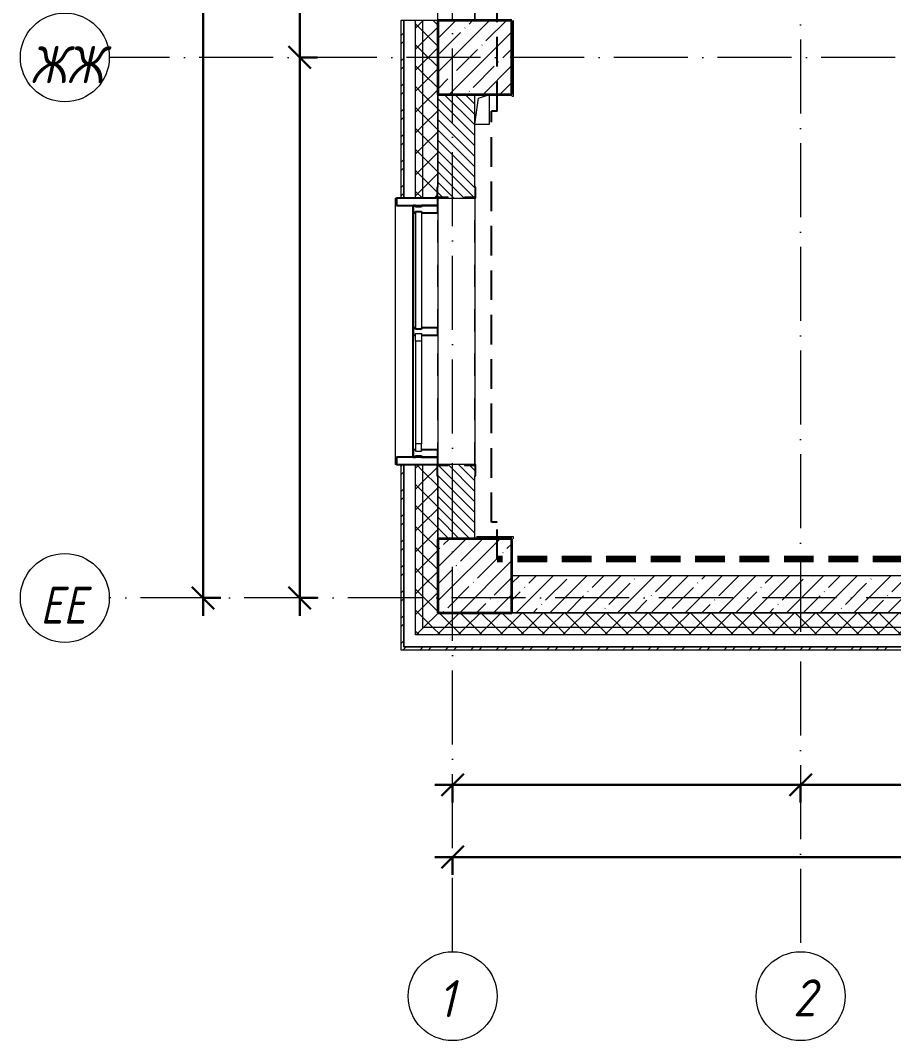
# Model space of a CAD drawing. Header units: millimetres. Extents: x -213536 to 1564669, y -45299 to 942238.
# Drawn here: x 426247 to 432144, y 499013 to 505902 of the extents above; entities that cross this region are included whole.
import ezdxf

# ---------------------------------------------------------------- set-up
doc = ezdxf.new("R2010")
doc.units = ezdxf.units.MM
for name, pattern in [('01 Штриховая _2 мм_', [300, 200, -100]), ('50_200_ШТРИХ_1Т_ш5_п1_п1_', [700, 500, -100, 0, -100]), ('Штрих короткий', [300, 150, -150]), ('Штриховая _2 мм - 1 мм_', [300, 200, -100])]:
    doc.linetypes.add(name, pattern=pattern)
for name, color, linetype, lineweight in [('0-1', 7, 'Continuous', 5), ('0-2', 7, 'Continuous', 9), ('3) ЖБ 4м', 3, 'Continuous', 30), ('Импосты витража', 7, 'Continuous', 9), ('Импосты витража-1', 7, 'Continuous', 25), ('Каркас_Импост', 7, 'Continuous', 13), ('Каркас_Импост-1', 7, 'Continuous', 9), ('Несущие колонны', 7, 'Continuous', 9), ('Несущие колонны-1', 7, 'Continuous', 35), ('Обобщенные модели', 7, 'Continuous', 9), ('Общие ребра', 7, 'Continuous', 9), ('Окна', 7, 'Continuous', 9), ('Оси', 7, 'Continuous', 9), ('Оси-1', 7, 'Continuous', 20), ('Оси-2', 7, '50_200_ШТРИХ_1Т_ш5_п1_п1_', 9), ('Остекление-1', 7, 'Continuous', 9), ('Перемычка-1', 7, 'Штрих короткий', 9), ('Размеры', 7, 'Continuous', 15), ('Стены', 7, 'Continuous', 9), ('Стены-1', 7, 'Continuous', 13), ('Штриховка разреза-1', 7, 'Continuous', 9)]:
    doc.layers.add(name, color=color, linetype=linetype, lineweight=lineweight)
doc.layers.add('СТ-1_1', color=7, linetype='Штриховая _2 мм - 1 мм_', lineweight=90, true_color=0x888888)
doc.layers.add('СТ-1_13', color=7, linetype='01 Штриховая _2 мм_', lineweight=90, true_color=0xd5d3c7)
doc.layers.get('0-2').off()
doc.styles.add('ISOCPEUR_I_1', font='isocpeui.ttf', dxfattribs={"width": 0.85, "height": 2.5})
doc.styles.add('ISOCPEUR_I_5', font='isocpeui.ttf', dxfattribs={"width": 0.85, "height": 2.1})
doc.dimstyles.new('ISO-2_5_0_9К', dxfattribs={"dimscale": 304.8, "dimtxt": 248.995294, "dimasz": 0.492126, "dimexe": 0.393701, "dimexo": 0.328084, "dimgap": 0, "dimtad": 1, "dimdec": 0, "dimzin": 0, "dimdsep": 46, "dimtxsty": 'ISOCPEUR_I_1', "dimblk1": 'OBLIQUE', "dimblk2": 'OBLIQUE', "dimsah": 1, "dimcen": 0.09, "dimdle": 0.393701, "dimazin": 0, "dimtfac": 1, "dimtdec": 4, "dimtix": 1, "dimtmove": 0, "dimatfit": 3, "dimfxl": 1, "dimtvp": 1, "dimtolj": 1, "dimtzin": 0, "dimarcsym": 2})
pattern_1 = [(45, (0, 0), (-70.71068, 70.71068), []), (135, (0, 0), (-70.71068, -70.71068), [])]
pattern_2 = [(45, (0, 0), (-85.53659, 85.53659), []), (45, (57.02, 0), (-85.53659, 85.53659), [])]

# ---------------------------------------------------------------- blocks, each defined once
blk = doc.blocks.new('Ось сетки - Круг_Ø6_00__ISO-2_5_0_9K_-16731441-АИ2_03_План отделки стен 3-го этажа _Часть 1_')
at = {"layer": 'Оси-1'}
blk.add_circle((0, 0), 3, dxfattribs=at)
blk = doc.blocks.new('_Oblique')
at = {"color": 0, "linetype": 'ByBlock', "lineweight": -2}
blk.add_line((-0.5, -0.5), (0.5, 0.5), dxfattribs=at)
blk = doc.blocks.new('*D3928')
at = {"layer": 'Defpoints', "color": 0, "lineweight": 30, "transparency": 16777216}
for p in [(428027.4, 505652.4), (428133.5, 505652.4), (428027.4, 502002.4)]:
    blk.add_point(p, dxfattribs=at)
at = {"layer": 'Размеры', "color": 0, "lineweight": -2, "transparency": 16777216}
for p, q in [((428133.5, 501882.4), (428133.5, 505772.4)), ((428127.4, 505652.4), (428253.5, 505652.4)), ((428127.4, 502002.4), (428253.5, 502002.4))]:
    blk.add_line(p, q, dxfattribs=at)
at = {"layer": 'Размеры', "color": 0, "lineweight": -2, "transparency": 16777216, "xscale": 150, "yscale": 150, "zscale": 150}
for p, rotation in [((428133.5, 505652.4), 90), ((428133.5, 502002.4), 270)]:
    blk.add_blockref('_Oblique', p, dxfattribs=dict(at, rotation=rotation))
at = {"layer": 'Размеры', "color": 0, "transparency": 16777216, "insert": (428132.2, 503827.4), "char_height": 2.5, "width": 758.478, "attachment_point": 5, "rotation": 90, "style": 'ISOCPEUR_I_1'}
blk.add_mtext('\\A1;3650', dxfattribs=at)
blk = doc.blocks.new('*D3929')
at = {"layer": 'Defpoints', "color": 0, "lineweight": 30, "transparency": 16777216}
for p in [(428027.4, 508502.4), (428133.5, 508502.4), (428027.4, 505652.4)]:
    blk.add_point(p, dxfattribs=at)
at = {"layer": 'Размеры', "color": 0, "lineweight": -2, "transparency": 16777216}
for p, q in [((428133.5, 505532.4), (428133.5, 508622.4)), ((428127.4, 508502.4), (428253.5, 508502.4)), ((428127.4, 505652.4), (428253.5, 505652.4))]:
    blk.add_line(p, q, dxfattribs=at)
at = {"layer": 'Размеры', "color": 0, "lineweight": -2, "transparency": 16777216, "xscale": 150, "yscale": 150, "zscale": 150}
for p, rotation in [((428133.5, 508502.4), 90), ((428133.5, 505652.4), 270)]:
    blk.add_blockref('_Oblique', p, dxfattribs=dict(at, rotation=rotation))
at = {"layer": 'Размеры', "color": 0, "transparency": 16777216, "insert": (428132.2, 507077.4), "char_height": 2.5, "width": 758.478, "attachment_point": 5, "rotation": 90, "style": 'ISOCPEUR_I_1'}
blk.add_mtext('\\A1;2850', dxfattribs=at)
blk = doc.blocks.new('*D3937')
at = {"layer": 'Defpoints', "color": 0, "lineweight": 30, "transparency": 16777216}
for p in [(427374.6, 532302.4), (427480.7, 532302.4), (427374.6, 502002.4)]:
    blk.add_point(p, dxfattribs=at)
at = {"layer": 'Размеры', "color": 0, "lineweight": -2, "transparency": 16777216}
for p, q in [((427480.7, 501882.4), (427480.7, 532422.4)), ((427474.6, 532302.4), (427600.7, 532302.4)), ((427474.6, 502002.4), (427600.7, 502002.4))]:
    blk.add_line(p, q, dxfattribs=at)
at = {"layer": 'Размеры', "color": 0, "lineweight": -2, "transparency": 16777216, "xscale": 150, "yscale": 150, "zscale": 150}
for p, rotation in [((427480.7, 532302.4), 90), ((427480.7, 502002.4), 270)]:
    blk.add_blockref('_Oblique', p, dxfattribs=dict(at, rotation=rotation))
at = {"layer": 'Размеры', "color": 0, "transparency": 16777216, "insert": (427479.5, 517152.4), "char_height": 2.5, "width": 948.097, "attachment_point": 5, "rotation": 90, "style": 'ISOCPEUR_I_1'}
blk.add_mtext('\\A1;30300', dxfattribs=at)
blk = doc.blocks.new('*D3938')
at = {"layer": 'Defpoints', "color": 0, "lineweight": 30, "transparency": 16777216}
for p in [(429166, 500846.1), (431516, 500846.1), (431516, 500740)]:
    blk.add_point(p, dxfattribs=at)
at = {"layer": 'Размеры', "color": 0, "lineweight": -2, "transparency": 16777216}
for p, q in [((429046, 500740), (431636, 500740)), ((429166, 500746.1), (429166, 500620)), ((431516, 500746.1), (431516, 500620))]:
    blk.add_line(p, q, dxfattribs=at)
at = {"layer": 'Размеры', "color": 0, "lineweight": -2, "transparency": 16777216, "xscale": 150, "yscale": 150, "zscale": 150, "rotation": 180}
blk.add_blockref('_Oblique', (429166, 500740), dxfattribs=at)
at = {"layer": 'Размеры', "color": 0, "lineweight": -2, "transparency": 16777216, "xscale": 150, "yscale": 150, "zscale": 150}
blk.add_blockref('_Oblique', (431516, 500740), dxfattribs=at)
at = {"layer": 'Размеры', "color": 0, "transparency": 16777216, "insert": (430341, 500741.3), "char_height": 2.5, "width": 758.478, "attachment_point": 5, "style": 'ISOCPEUR_I_1'}
blk.add_mtext('\\A1;2350', dxfattribs=at)
blk = doc.blocks.new('*D3939')
at = {"layer": 'Defpoints', "color": 0, "lineweight": 30, "transparency": 16777216}
for p in [(431516, 500846.1), (433466, 500846.1), (433466, 500740)]:
    blk.add_point(p, dxfattribs=at)
at = {"layer": 'Размеры', "color": 0, "lineweight": -2, "transparency": 16777216}
for p, q in [((431396, 500740), (433586, 500740)), ((431516, 500746.1), (431516, 500620)), ((433466, 500746.1), (433466, 500620))]:
    blk.add_line(p, q, dxfattribs=at)
at = {"layer": 'Размеры', "color": 0, "lineweight": -2, "transparency": 16777216, "xscale": 150, "yscale": 150, "zscale": 150, "rotation": 180}
blk.add_blockref('_Oblique', (431516, 500740), dxfattribs=at)
at = {"layer": 'Размеры', "color": 0, "lineweight": -2, "transparency": 16777216, "xscale": 150, "yscale": 150, "zscale": 150}
blk.add_blockref('_Oblique', (433466, 500740), dxfattribs=at)
at = {"layer": 'Размеры', "color": 0, "transparency": 16777216, "insert": (432491, 500741.3), "char_height": 2.5, "width": 701.018, "attachment_point": 5, "style": 'ISOCPEUR_I_1'}
blk.add_mtext('\\A1;1950', dxfattribs=at)
blk = doc.blocks.new('*D3972')
at = {"layer": 'Defpoints', "color": 0, "lineweight": 30, "transparency": 16777216}
for p in [(429166, 500358.5), (502566, 500358.5), (502566, 500252.4)]:
    blk.add_point(p, dxfattribs=at)
at = {"layer": 'Размеры', "color": 0, "lineweight": -2, "transparency": 16777216}
for p, q in [((429046, 500252.4), (502686, 500252.4)), ((429166, 500258.5), (429166, 500132.4)), ((502566, 500258.5), (502566, 500132.4))]:
    blk.add_line(p, q, dxfattribs=at)
at = {"layer": 'Размеры', "color": 0, "lineweight": -2, "transparency": 16777216, "xscale": 150, "yscale": 150, "zscale": 150, "rotation": 180}
blk.add_blockref('_Oblique', (429166, 500252.4), dxfattribs=at)
at = {"layer": 'Размеры', "color": 0, "lineweight": -2, "transparency": 16777216, "xscale": 150, "yscale": 150, "zscale": 150}
blk.add_blockref('_Oblique', (502566, 500252.4), dxfattribs=at)
at = {"layer": 'Размеры', "color": 0, "transparency": 16777216, "insert": (465866, 500253.7), "char_height": 2.5, "width": 971.082, "attachment_point": 5, "style": 'ISOCPEUR_I_1'}
blk.add_mtext('\\A1;73400', dxfattribs=at)
blk = doc.blocks.new('BSC_Колонна _Прямоугольная - 500х500-V13-АИ2_03_План отделки стен 3-го этажа _Часть 1_')
at = {"layer": 'Несущие колонны'}
h = blk.add_hatch(dxfattribs=at)
h.set_pattern_fill('FP_19', color=256, style=0, pattern_type=2)
h.set_pattern_definition([(45, (-150, -57250), (-114.04925, 114.04925), []), (45, (-35.95, -57250), (-114.04925, 114.04925), [201.613, -40.323, 3.353, -36.97])])
h.paths.add_polyline_path([(-250, -250), (250, -250), (250, 250), (-250, 250), (-250, 219.7)], flags=0)
at = {"layer": 'Несущие колонны-1'}
for p, q in [((250, 250), (-250, 250)), ((-250, 250), (-250, -250)), ((250, -250), (250, 250)), ((-250, -250), (250, -250))]:
    blk.add_line(p, q, dxfattribs=at)
blk = doc.blocks.new('BSC_Колонна _Прямоугольная - 500х500-V59-АИ2_03_План отделки стен 3-го этажа _Часть 1_')
at = {"layer": 'Несущие колонны'}
h = blk.add_hatch(dxfattribs=at)
h.set_pattern_fill('FP_55', color=256, style=0, pattern_type=2)
h.set_pattern_definition([(45, (-150, -60750), (-114.04925, 114.04925), []), (45, (-35.95, -60750), (-114.04925, 114.04925), [201.613, -40.323, 3.353, -36.97])])
h.paths.add_polyline_path([(-250, -250), (250, -250), (250, 250), (-250, 250)], flags=0)
at = {"layer": 'Несущие колонны-1'}
for p, q in [((250, 250), (-250, 250)), ((-250, 250), (-250, -250)), ((250, -250), (250, 250)), ((-250, -250), (250, -250))]:
    blk.add_line(p, q, dxfattribs=at)
blk = doc.blocks.new('Проем_Дверь_Прямоугольный - 1800х2700h_оконные проемы-25805030-АИ2_03_План отделки стен 3-го этажа _Часть 1_')
at = {"layer": 'Перемычка-1'}
for p, q in [((900, 125), (-900, 125)), ((900, -125), (-900, -125))]:
    blk.add_line(p, q, dxfattribs=at)
blk = doc.blocks.new('PNS_Панель прямоугольная2 - Нр_Стекло - 40мм-26243474-АИ2_03_План отделки стен 3-го этажа _Часть 1_')
at = {"layer": 'Каркас_Импост'}
for p, q in [((-397.5, 0), (-397.5, 40)), ((-397.5, 40), (-347.5, 40)), ((-347.5, 40), (-347.5, 0)), ((397.5, 40), (347.5, 40)), ((347.5, 40), (347.5, 0)), ((397.5, 0), (397.5, 40)), ((-347.5, 0), (-397.5, 0)), ((347.5, 0), (397.5, 0))]:
    blk.add_line(p, q, dxfattribs=at)
at = {"layer": 'Каркас_Импост-1'}
for p, q in [((-347.5, 40), (347.5, 40)), ((-347.5, 0), (347.5, 0))]:
    blk.add_line(p, q, dxfattribs=at)
blk = doc.blocks.new('Прямоугольный импост - Импост структурный с накладкой - 150мм-25647633-АИ2_03_План отделки стен 3-го этажа _Часть 1_')
at = {"layer": 'Импосты витража-1'}
for p, q in [((-25, 0), (-25, 17)), ((-25, 17), (25, 17)), ((-15, 0), (-25, 0)), ((-15, -40), (-15, 0)), ((25, 17), (25, 0)), ((-25, -150), (-25, -40)), ((-25, -40), (-15, -40)), ((25, -40), (25, -150)), ((25, -150), (-25, -150))]:
    blk.add_line(p, q, dxfattribs=at)
blk = doc.blocks.new('Прямоугольный импост - Импост структурный с накладкой - 150мм-25647642-АИ2_03_План отделки стен 3-го этажа _Часть 1_')
at = {"layer": 'Импосты витража'}
for p, q in [((78475, 87667), (77700, 87667)), ((78475, 87500), (77700, 87500))]:
    blk.add_line(p, q, dxfattribs=at)
blk = doc.blocks.new('Прямоугольный импост - Импост структурный с накладкой - 150мм-V149-АИ2_03_План отделки стен 3-го этажа _Часть 1_')
at = {"layer": 'Импосты витража-1'}
for p, q in [((-25, 0), (-25, 17)), ((-25, 17), (25, 17)), ((25, 0), (15, 0)), ((15, 0), (15, -40)), ((25, 17), (25, 0)), ((-25, -150), (-25, -40)), ((15, -40), (25, -40)), ((25, -40), (25, -150)), ((25, -150), (-25, -150))]:
    blk.add_line(p, q, dxfattribs=at)
blk = doc.blocks.new('PNS_Панель прямоугольная1 - Нр_Стекло - 40мм-25259299-АИ2_03_План отделки стен 3-го этажа _Часть 1_')
at = {"layer": 'Остекление-1'}
for p, q in [((-387.5, 40), (387.5, 40)), ((-397.5, 0), (397.5, 0)), ((387.5, 0), (-387.5, 0))]:
    blk.add_line(p, q, dxfattribs=at)
blk = doc.blocks.new('Прямоугольный импост - Импост структурный с накладкой - 150мм-25647644-АИ2_03_План отделки стен 3-го этажа _Часть 1_')
at = {"layer": 'Импосты витража-1'}
for p, q in [((-25, 0), (-25, 17)), ((-25, 17), (25, 17)), ((-15, 0), (-25, 0)), ((-15, -40), (-15, 0)), ((25, 0), (15, 0)), ((15, 0), (15, -40)), ((25, 17), (25, 0)), ((-25, -150), (-25, -40)), ((-25, -40), (-15, -40)), ((15, -40), (25, -40)), ((25, -40), (25, -150)), ((25, -150), (-25, -150))]:
    blk.add_line(p, q, dxfattribs=at)
blk = doc.blocks.new('Прямоугольный импост - Откос НВФ_50х280 мм-V152-АИ2_03_План отделки стен 3-го этажа _Часть 1_')
at = {"layer": 'Импосты витража-1'}
for p, q in [((-50, 130), (0, 130)), ((-50, -150), (-50, 130)), ((0, 130), (0, -144)), ((0, -150), (-50, -150))]:
    blk.add_line(p, q, dxfattribs=at)
blk = doc.blocks.new('Прямоугольный импост - Откос НВФ_50х280 мм-25993838-АИ2_03_План отделки стен 3-го этажа _Часть 1_')
at = {"layer": 'Импосты витража-1'}
for p, q in [((0, 130), (-50, 130)), ((-50, 130), (-50, -150)), ((0, -144), (0, 130)), ((-50, -150), (0, -150))]:
    blk.add_line(p, q, dxfattribs=at)
blk = doc.blocks.new('Фахверк_СКБ_Уголок - 250_2700-27497298-АИ2_03_План отделки стен 3-го этажа _Часть 1_')
at = {"layer": 'Обобщенные модели'}
for p, q in [((200, 181), (125, 181)), ((125, 181), (125, 106)), ((131, 106), (131, 175)), ((131, 175), (200, 175)), ((200, 175), (200, 181)), ((125, 106), (131, 106)), ((131, -6), (125, -6)), ((125, -6), (125, -81)), ((131, -75), (131, -6)), ((125, -81), (200, -81)), ((200, -75), (131, -75)), ((200, -81), (200, -75))]:
    blk.add_line(p, q, dxfattribs=at)
blk = doc.blocks.new('AR_Отверстие прямоугольное _в плите_ - AR_Отверстие прямоугольное _в плите_-30510733-АИ2_03_План отделки стен 3-го этажа _Часть 1_')
at = {"layer": 'Обобщенные модели'}
for p, q in [((50, 100), (-50, 100)), ((-50, -100), (-25, 75)), ((-25, 75), (50, 100)), ((50, -100), (50, 100)), ((-50, -100), (50, -100))]:
    blk.add_line(p, q, dxfattribs=at)
blk = doc.blocks.new('Отлив_СКБ - Отлив витража_120_НВФ-31885689-АИ2_03_План отделки стен 3-го этажа _Часть 1_')
at = {"layer": 'Окна'}
for p, q in [((0, 113), (0, 120)), ((1800, 120), (0, 120)), ((1800, 120), (1800, 113)), ((50, 2), (1750, 2))]:
    blk.add_line(p, q, dxfattribs=at)
blk = doc.blocks.new('0125-Р-ОО-Ш2-АР-о_23_10_2024_rvt-1-АИ2_03_План отделки стен 3-го этажа _Часть 1_')
at = {"layer": 'Штриховка разреза-1'}
h = blk.add_hatch(dxfattribs=at)
h.set_pattern_fill('FP_49', color=256, style=0, pattern_type=2)
h.set_pattern_definition(pattern_2)
h.paths.add_polyline_path([(-350, 56750), (-330, 56750), (-330, 58000), (-350, 58000), (-350, 57469.7)], flags=0)
h.paths.add_polyline_path([(-350, 59800), (-330, 59800), (-330, 61000), (-350, 61000), (-350, 60018.9)], flags=0)
h.paths.add_polyline_path([(-350, 62800), (-330, 62800), (-330, 63850), (-350, 63850), (-350, 63417.8)], flags=0)
h.paths.add_polyline_path([(-330, 65650), (-330, 66800), (-350, 66800), (-350, 65650)], flags=0)
h.paths.add_polyline_path([(-330, 68600), (-330, 69670), (-350, 69670), (-350, 68600)], flags=0)
h = blk.add_hatch(dxfattribs=at)
h.set_pattern_fill('FP_50', color=256, style=0, pattern_type=2)
h.set_pattern_definition(pattern_1)
h.paths.add_polyline_path([(-200, 56850), (-200, 58000), (-250, 58000), (-250, 56850)], flags=0)
h.paths.add_polyline_path([(-250, 59800), (-200, 59800), (-200, 61000), (-250, 61000), (-250, 60018.9)], flags=0)
h.paths.add_polyline_path([(-250, 62800), (-200, 62800), (-200, 63850), (-250, 63850), (-250, 63417.8)], flags=0)
h.paths.add_polyline_path([(-200, 65650), (-200, 66800), (-250, 66800), (-250, 65650)], flags=0)
h.paths.add_polyline_path([(-200, 68600), (-200, 69500), (-250, 69500), (-250, 68600)], flags=0)
h = blk.add_hatch(dxfattribs=at)
h.set_pattern_fill('FP_50', color=256, style=0, pattern_type=2)
h.set_pattern_definition(pattern_1)
h.paths.add_polyline_path([(-200, 56900), (-100, 56900), (-100, 57925), (-106, 57925), (-106, 58000), (-200, 58000), (-200, 57469.7)], flags=0)
h.paths.add_polyline_path([(-200, 59800), (-106, 59800), (-106, 59875), (-100, 59875), (-100, 61000), (-200, 61000), (-200, 60018.9)], flags=0)
h.paths.add_polyline_path([(-106, 62800), (-106, 62875), (-100, 62875), (-100, 63850), (-200, 63850), (-200, 62800)], flags=0)
h.paths.add_polyline_path([(-106, 65650), (-106, 65725), (-100, 65725), (-100, 66725), (-106, 66725), (-106, 66800), (-200, 66800), (-200, 65650)], flags=0)
h.paths.add_polyline_path([(-106, 68600), (-106, 68675), (-100, 68675), (-100, 69500), (-200, 69500), (-200, 68600)], flags=0)
h = blk.add_hatch(dxfattribs=at)
h.set_pattern_fill('FP_1', color=256, style=0, pattern_type=2)
h.set_pattern_definition([(135, (0, 0), (-35.35534, -35.35534), [])])
h.paths.add_polyline_path([(-100, 57500), (150, 57500), (150, 57994), (81, 57994), (81, 58000), (-31, 58000), (-31, 57994), (-100, 57994), (-100, 57744)], flags=0)
h.paths.add_polyline_path([(-31, 59800), (81, 59800), (81, 59806), (150, 59806), (150, 60500), (-100, 60500), (-100, 59806), (-31, 59806)], flags=0)
h = blk.add_hatch(dxfattribs=at)
h.set_pattern_fill('FP_2', color=256, style=0, pattern_type=2)
h.set_pattern_definition([(45, (0, 0), (-114.04925, 114.04925), []), (45, (114.05, 0), (-114.04925, 114.04925), [201.612, -40.322, 3.353, -36.97])])
h.paths.add_polyline_path([(7650, 57000), (7650, 57250), (400, 57250), (400, 57000), (6886.4, 57000)], flags=0)
h = blk.add_hatch(dxfattribs=at)
h.set_pattern_fill('FP_50', color=256, style=0, pattern_type=2)
h.set_pattern_definition(pattern_1)
h.paths.add_polyline_path([(75665.1, 56900), (76650, 56900), (76650, 57000), (70300, 57000), (70300, 56900), (74722.9, 56900)], flags=0)
h.paths.add_polyline_path([(66243.3, 56900), (66350, 56900), (66350, 56994), (66275, 56994), (66275, 57000), (65325, 57000), (65325, 56994), (65250, 56994), (65250, 56900), (66100, 56900)], flags=0)
h.paths.add_polyline_path([(68800, 56900), (69300, 56900), (69300, 57000), (67425, 57000), (67425, 56994), (67350, 56994), (67350, 56900), (68127.7, 56900)], flags=0)
h.paths.add_polyline_path([(63450, 56900), (63450, 56994), (63375, 56994), (63375, 57000), (62325, 57000), (62325, 56994), (62250, 56994), (62250, 56900), (63444, 56900)], flags=0)
h.paths.add_polyline_path([(60375, 56900), (60450, 56900), (60450, 56994), (60375, 56994), (60375, 57000), (59325, 57000), (59325, 56994), (59250, 56994), (59250, 56900), (59648.1, 56900)], flags=0)
h.paths.add_polyline_path([(56600, 56900), (57450, 56900), (57450, 56994), (57375, 56994), (57375, 57000), (56325, 57000), (56325, 56994), (56250, 56994), (56250, 56900), (56350.5, 56900)], flags=0)
h.paths.add_polyline_path([(54444, 56900), (54450, 56900), (54450, 56994), (54375, 56994), (54375, 57000), (53325, 57000), (53325, 56994), (53250, 56994), (53250, 56900), (54375, 56900)], flags=0)
h.paths.add_polyline_path([(51450, 56900), (51450, 56994), (51375, 56994), (51375, 57000), (50325, 57000), (50325, 56994), (50250, 56994), (50250, 56900), (51168.6, 56900)], flags=0)
h.paths.add_polyline_path([(48450, 56900), (48450, 56994), (48375, 56994), (48375, 57000), (46775, 57000), (46775, 56994), (46700, 56994), (46700, 56900), (48342.1, 56900)], flags=0)
h.paths.add_polyline_path([(44900, 56900), (44900, 56994), (44825, 56994), (44825, 57000), (43775, 57000), (43775, 56994), (43700, 56994), (43700, 56900), (44894, 56900)], flags=0)
h.paths.add_polyline_path([(41050, 56900), (41900, 56900), (41900, 56994), (41825, 56994), (41825, 57000), (40775, 57000), (40775, 56994), (40700, 56994), (40700, 56900), (40804.7, 56900)], flags=0)
h.paths.add_polyline_path([(38900, 56900), (38900, 56994), (38825, 56994), (38825, 57000), (37775, 57000), (37775, 56994), (37700, 56994), (37700, 56900), (38550, 56900)], flags=0)
h.paths.add_polyline_path([(35894, 56900), (35900, 56900), (35900, 56994), (35825, 56994), (35825, 57000), (34775, 57000), (34775, 56994), (34700, 56994), (34700, 56900), (35825, 56900)], flags=0)
h.paths.add_polyline_path([(32900, 56900), (32900, 56994), (32825, 56994), (32825, 57000), (31775, 57000), (31775, 56994), (31700, 56994), (31700, 56900), (32796.2, 56900)], flags=0)
h.paths.add_polyline_path([(29550, 56900), (29900, 56900), (29900, 56994), (29825, 56994), (29825, 57000), (28775, 57000), (28775, 56994), (28700, 56994), (28700, 56900), (29498.6, 56900)], flags=0)
h.paths.add_polyline_path([(25700, 56900), (26900, 56900), (26900, 56994), (26825, 56994), (26825, 57000), (25775, 57000), (25775, 56994), (25700, 56994)], flags=0)
h.paths.add_polyline_path([(23825, 56900), (23900, 56900), (23900, 56994), (23825, 56994), (23825, 57000), (22775, 57000), (22775, 56994), (22700, 56994), (22700, 56900), (23550, 56900)], flags=0)
h.paths.add_polyline_path([(20825, 56900), (20900, 56900), (20900, 56994), (20825, 56994), (20825, 57000), (19775, 57000), (19775, 56994), (19700, 56994), (19700, 56900), (20550, 56900)], flags=0)
h.paths.add_polyline_path([(18700, 56900), (18700, 56994), (18625, 56994), (18625, 57000), (8900, 57000), (8900, 56900), (18663.6, 56900)], flags=0)
h.paths.add_polyline_path([(6886.4, 56900), (7900, 56900), (7900, 57000), (-100, 57000), (-100, 56900), (3117.7, 56900)], flags=0)
h = blk.add_hatch(dxfattribs=at)
h.set_pattern_fill('FP_50', color=256, style=0, pattern_type=2)
h.set_pattern_definition(pattern_1)
h.paths.add_polyline_path([(75665.1, 56850), (76650, 56850), (76650, 56900), (70300, 56900), (70300, 56850), (74722.9, 56850)], flags=0)
h.paths.add_polyline_path([(69300, 56850), (69300, 56900), (67350, 56900), (67350, 56850), (69069.9, 56850)], flags=0)
h.paths.add_polyline_path([(66350, 56850), (66350, 56900), (65250, 56900), (65250, 56850), (66243.3, 56850)], flags=0)
h.paths.add_polyline_path([(63450, 56850), (63450, 56900), (62250, 56900), (62250, 56850), (63416.8, 56850)], flags=0)
h.paths.add_polyline_path([(60450, 56850), (60450, 56900), (59250, 56900), (59250, 56850), (59648.1, 56850)], flags=0)
h.paths.add_polyline_path([(57450, 56850), (57450, 56900), (56250, 56900), (56250, 56850), (56821.6, 56850)], flags=0)
h.paths.add_polyline_path([(53250, 56850), (54450, 56850), (54450, 56900), (53250, 56900)], flags=0)
h.paths.add_polyline_path([(51450, 56850), (51450, 56900), (50250, 56900), (50250, 56850), (51168.6, 56850)], flags=0)
h.paths.add_polyline_path([(48450, 56850), (48450, 56900), (46700, 56900), (46700, 56850), (48342.1, 56850)], flags=0)
h.paths.add_polyline_path([(44573.4, 56850), (44900, 56850), (44900, 56900), (43700, 56900), (43700, 56850)], flags=0)
h.paths.add_polyline_path([(41900, 56850), (41900, 56900), (40700, 56900), (40700, 56850), (41746.8, 56850)], flags=0)
h.paths.add_polyline_path([(38900, 56850), (38900, 56900), (37700, 56900), (37700, 56850), (37978.1, 56850)], flags=0)
h.paths.add_polyline_path([(34700, 56850), (35900, 56850), (35900, 56900), (34700, 56900)], flags=0)
h.paths.add_polyline_path([(32900, 56850), (32900, 56900), (31700, 56900), (31700, 56850), (32796.2, 56850)], flags=0)
h.paths.add_polyline_path([(28700, 56850), (29900, 56850), (29900, 56900), (28700, 56900)], flags=0)
h.paths.add_polyline_path([(25729.9, 56850), (26900, 56850), (26900, 56900), (25700, 56900), (25700, 56850)], flags=0)
h.paths.add_polyline_path([(23900, 56850), (23900, 56900), (22700, 56900), (22700, 56850), (23845.5, 56850)], flags=0)
h.paths.add_polyline_path([(20547.9, 56850), (20900, 56850), (20900, 56900), (19700, 56900), (19700, 56850), (20076.9, 56850)], flags=0)
h.paths.add_polyline_path([(18700, 56850), (18700, 56900), (8900, 56900), (8900, 56850), (18663.6, 56850)], flags=0)
h.paths.add_polyline_path([(7900, 56850), (7900, 56900), (-200, 56900), (-200, 56850), (6886.4, 56850)], flags=0)
h = blk.add_hatch(dxfattribs=at)
h.set_pattern_fill('FP_49', color=256, style=0, pattern_type=2)
h.set_pattern_definition(pattern_2)
h.paths.add_polyline_path([(47399.9, 56750), (47565, 56750), (47565, 56770), (46700, 56770), (46700, 56750)], flags=0)
h.paths.add_polyline_path([(44900, 56750), (44900, 56770), (43700, 56770), (43700, 56750), (44573.4, 56750)], flags=0)
h.paths.add_polyline_path([(41746.8, 56750), (41900, 56750), (41900, 56770), (40700, 56770), (40700, 56750), (40804.7, 56750)], flags=0)
h.paths.add_polyline_path([(38900, 56750), (38900, 56770), (37700, 56770), (37700, 56750), (37978.1, 56750)], flags=0)
h.paths.add_polyline_path([(35900, 56750), (35900, 56770), (34700, 56770), (34700, 56750), (35151.6, 56750)], flags=0)
h.paths.add_polyline_path([(32900, 56750), (32900, 56770), (31700, 56770), (31700, 56750), (32796.2, 56750)], flags=0)
h.paths.add_polyline_path([(29900, 56750), (29900, 56770), (28700, 56770), (28700, 56750), (29498.6, 56750)], flags=0)
h.paths.add_polyline_path([(25700, 56750), (26900, 56750), (26900, 56770), (25700, 56770)], flags=0)
h.paths.add_polyline_path([(23900, 56750), (23900, 56770), (22700, 56770), (22700, 56750), (23845.5, 56750)], flags=0)
h.paths.add_polyline_path([(20547.9, 56750), (20900, 56750), (20900, 56770), (19700, 56770), (19700, 56750), (20076.9, 56750)], flags=0)
h.paths.add_polyline_path([(18700, 56750), (18700, 56770), (8900, 56770), (8900, 56750), (18663.6, 56750)], flags=0)
h.paths.add_polyline_path([(7900, 56750), (7900, 56770), (-330, 56770), (-330, 56750), (6886.4, 56750)], flags=0)
at = {"layer": 'Общие ребра'}
for p, q in [((-330, 61000), (-330, 59800)), ((-330, 59800), (-330, 61000)), ((-250, 59800), (-250, 61000)), ((-200, 59800), (-200, 61000)), ((-100, 60500), (-100, 59875)), ((-100, 59875), (-100, 60500)), ((-330, 58000), (-330, 56770)), ((-330, 56770), (-330, 58000)), ((-250, 56850), (-250, 58000)), ((-200, 56900), (-200, 58000)), ((-100, 57925), (-100, 57500)), ((-100, 57500), (-100, 57925)), ((-200, 56850), (-250, 56850)), ((-100, 56900), (-200, 56900)), ((-100, 56850), (-200, 56850)), ((7900, 56900), (-100, 56900)), ((7900, 56850), (-100, 56850)), ((-250, 56770), (-100, 56770))]:
    blk.add_line(p, q, dxfattribs=at)
at = {"layer": 'Стены'}
for p, q in [((150, 62800), (150, 61000)), ((150, 59800), (150, 58000))]:
    blk.add_line(p, q, dxfattribs=at)
at = {"layer": 'Стены-1'}
for p, q in [((-350, 61000), (-350, 59800)), ((-330, 61000), (-350, 61000)), ((-100, 61000), (-330, 61000)), ((150, 59875), (150, 60500)), ((-350, 59800), (-330, 59800)), ((-330, 59800), (-106, 59800)), ((-31, 59800), (81, 59800)), ((-350, 58000), (-350, 56750)), ((-330, 58000), (-350, 58000)), ((-106, 58000), (-330, 58000)), ((81, 58000), (-31, 58000)), ((150, 57500), (150, 57925)), ((7650, 57250), (400, 57250)), ((7650, 57000), (400, 57000)), ((400, 57000), (7650, 57000)), ((-330, 56770), (-250, 56770)), ((7900, 56770), (-330, 56770)), ((-250, 56770), (-100, 56770)), ((-100, 56770), (7900, 56770)), ((-350, 56750), (-330, 56750)), ((-330, 56750), (7900, 56750))]:
    blk.add_line(p, q, dxfattribs=at)
at = {"layer": '0-2'}
for name, p, rotation in [('Проем_Дверь_Прямоугольный - 1800х2700h_оконные проемы-25805030-АИ2_03_План отделки стен 3-го этажа _Часть 1_', (25, 61900), 269.9999999999999), ('Фахверк_СКБ_Уголок - 250_2700-27497298-АИ2_03_План отделки стен 3-го этажа _Часть 1_', (75, 59675), 89.99999999999991), ('Отлив_СКБ - Отлив витража_120_НВФ-31885689-АИ2_03_План отделки стен 3-го этажа _Часть 1_', (-267, 58000), 90), ('Прямоугольный импост - Откос НВФ_50х280 мм-25993838-АИ2_03_План отделки стен 3-го этажа _Часть 1_', (-250, 59800), 89.99999999999773), ('Проем_Дверь_Прямоугольный - 1800х2700h_оконные проемы-25805030-АИ2_03_План отделки стен 3-го этажа _Часть 1_', (25, 58900), 269.9999999999999), ('Прямоугольный импост - Импост структурный с накладкой - 150мм-25647642-АИ2_03_План отделки стен 3-го этажа _Часть 1_', (87400, -18775), 90.00000000000132), ('PNS_Панель прямоугольная1 - Нр_Стекло - 40мм-25259299-АИ2_03_План отделки стен 3-го этажа _Часть 1_', (-250, 59312.5), 269.9999999999977), ('Прямоугольный импост - Импост структурный с накладкой - 150мм-25647642-АИ2_03_План отделки стен 3-го этажа _Часть 1_', (87400, -19600), 90.00000000000136), ('PNS_Панель прямоугольная2 - Нр_Стекло - 40мм-26243474-АИ2_03_План отделки стен 3-го этажа _Часть 1_', (-250, 58487.5), 269.9999999999977), ('Фахверк_СКБ_Уголок - 250_2700-27497298-АИ2_03_План отделки стен 3-го этажа _Часть 1_', (-25, 58125), 269.9999999999999)]:
    blk.add_blockref(name, p, dxfattribs=dict(at, rotation=rotation))
for name, p in [('BSC_Колонна _Прямоугольная - 500х500-V59-АИ2_03_План отделки стен 3-го этажа _Часть 1_', (150, 60750)), ('AR_Отверстие прямоугольное _в плите_ - AR_Отверстие прямоугольное _в плите_-30510733-АИ2_03_План отделки стен 3-го этажа _Часть 1_', (200, 60399.7)), ('BSC_Колонна _Прямоугольная - 500х500-V13-АИ2_03_План отделки стен 3-го этажа _Часть 1_', (150, 57250))]:
    blk.add_blockref(name, p, dxfattribs=at)
at = {"layer": '0-2', "extrusion": (0, 0, -1), "rotation": 270.0000000000023}
for name, p in [('Прямоугольный импост - Импост структурный с накладкой - 150мм-25647644-АИ2_03_План отделки стен 3-го этажа _Часть 1_', (250, 59725)), ('Прямоугольный импост - Импост структурный с накладкой - 150мм-25647633-АИ2_03_План отделки стен 3-го этажа _Часть 1_', (250, 58900)), ('Прямоугольный импост - Импост структурный с накладкой - 150мм-V149-АИ2_03_План отделки стен 3-го этажа _Часть 1_', (250, 58075)), ('Прямоугольный импост - Откос НВФ_50х280 мм-V152-АИ2_03_План отделки стен 3-го этажа _Часть 1_', (250, 58000))]:
    blk.add_blockref(name, p, dxfattribs=at)
blk = doc.blocks.new('3этВверх')
at = {"layer": 'СТ-1_1', "lineweight": 25}
for p, q in [((429466, 505290.4), (429466, 506014.4)), ((429466, 505290.4), (429428, 505290.4)), ((429428, 502514.4), (429428, 505290.4)), ((429466, 502514.4), (429428, 502514.4)), ((429466, 502264.4), (429466, 502514.4))]:
    blk.add_line(p, q, dxfattribs=at)
at = {"layer": 'СТ-1_13'}
blk.add_line((436704, 502264.4), (429466, 502264.4), dxfattribs=at)
at = {"layer": 'Стены-1'}
for p, q in [((429578, 505390.4), (429578, 505902.4)), ((429566, 505390.4), (429578, 505390.4)), ((429578, 502414.4), (429328, 502414.4)), ((429578, 502402.4), (429578, 502414.4))]:
    blk.add_line(p, q, dxfattribs=at)
at = {"layer": '0-1'}
blk.add_blockref('0125-Р-ОО-Ш2-АР-о_23_10_2024_rvt-1-АИ2_03_План отделки стен 3-го этажа _Часть 1_', (429166, 444902.4), dxfattribs=at)
blk = doc.blocks.new('Ос 3 эт верх часть')
at = {"layer": 'Оси-2'}
for p, q in [((429166, 499613), (429166, 535177.6)), ((431516, 535177.6), (431516, 499613)), ((506366, 505652.4), (426847.2, 505652.4)), ((535374.3, 502002.4), (426847.2, 502002.4))]:
    blk.add_line(p, q, dxfattribs=at)
at = {"layer": 'Оси-1', "xscale": 99.99999999999993, "yscale": 99.99999999999993, "zscale": 99.99999999999993}
for p, rotation in [((426547.2, 505652.4), 89.9999999999998), ((426547.2, 502002.4), 89.9999999999998), ((431516, 499313), 180)]:
    blk.add_blockref('Ось сетки - Круг_Ø6_00__ISO-2_5_0_9K_-16731441-АИ2_03_План отделки стен 3-го этажа _Часть 1_', p, dxfattribs=dict(at, rotation=rotation))
blk.add_blockref('Ось сетки - Круг_Ø6_00__ISO-2_5_0_9K_-16731441-АИ2_03_План отделки стен 3-го этажа _Часть 1_', (429166, 499313), dxfattribs=at)
at = {"layer": 'Оси', "char_height": 250, "attachment_point": 1, "style": 'ISOCPEUR_I_5'}
for s, insert, width in [('ЖЖ', (426314.4, 505728.5), 562.785), ('ЕЕ', (426380.1, 502078.5), 404.05), ('\\fISOCPEUR|b0|i1|c204|p34|;\\W.9;1', (429068.2, 499421.8), 144.304), ('\\fISOCPEUR|b0|i1|c204|p34|;\\W.9;2', (431464.9, 499426.9), 202.025)]:
    blk.add_mtext(s, dxfattribs=dict(at, insert=insert, width=width))
at = {"layer": 'Размеры'}
for base, p1, p2, override, picture, middle in [((427480.7, 532302.4), (427374.6, 502002.4), (427374.6, 532302.4), {"dimpost": '<>', "dimfxl": 30300}, '*D3937', (427479.5, 517152.4)), ((428133.5, 508502.4), (428027.4, 505652.4), (428027.4, 508502.4), {"dimpost": '<>', "dimfxl": 2850}, '*D3929', (428132.2, 507077.4)), ((428133.5, 505652.4), (428027.4, 502002.4), (428027.4, 505652.4), {"dimpost": '<>', "dimfxl": 3650}, '*D3928', (428132.2, 503827.4))]:
    dim = blk.add_linear_dim(base=base, p1=p1, p2=p2, angle=90, dimstyle='ISO-2_5_0_9К', override=override, dxfattribs=at)
    dim.commit()
    dim.dimension.update_dxf_attribs({"geometry": picture, "text_midpoint": middle})
for base, p1, p2, override, picture, middle in [((431516, 500740), (429166, 500846.1), (431516, 500846.1), {"dimpost": '<>', "dimfxl": 2350}, '*D3938', (430341, 500741.3)), ((433466, 500740), (431516, 500846.1), (433466, 500846.1), {"dimpost": '<>', "dimfxl": 1950}, '*D3939', (432491, 500741.3)), ((502566, 500252.4), (429166, 500358.5), (502566, 500358.5), {"dimpost": '<>', "dimfxl": 73400}, '*D3972', (465866, 500253.7))]:
    dim = blk.add_linear_dim(base=base, p1=p1, p2=p2, dimstyle='ISO-2_5_0_9К', override=override, dxfattribs=at)
    dim.commit()
    dim.dimension.update_dxf_attribs({"geometry": picture, "text_midpoint": middle})

msp = doc.modelspace()

# ---------------------------------------------------------------- block references
at = {"color": 5, "lineweight": 30}
msp.add_blockref('Ос 3 эт верх часть', (0, 0), dxfattribs=at)
at = {"layer": '3) ЖБ 4м'}
msp.add_blockref('3этВверх', (0, 0), dxfattribs=at)

doc.saveas('drawing.dxf')
